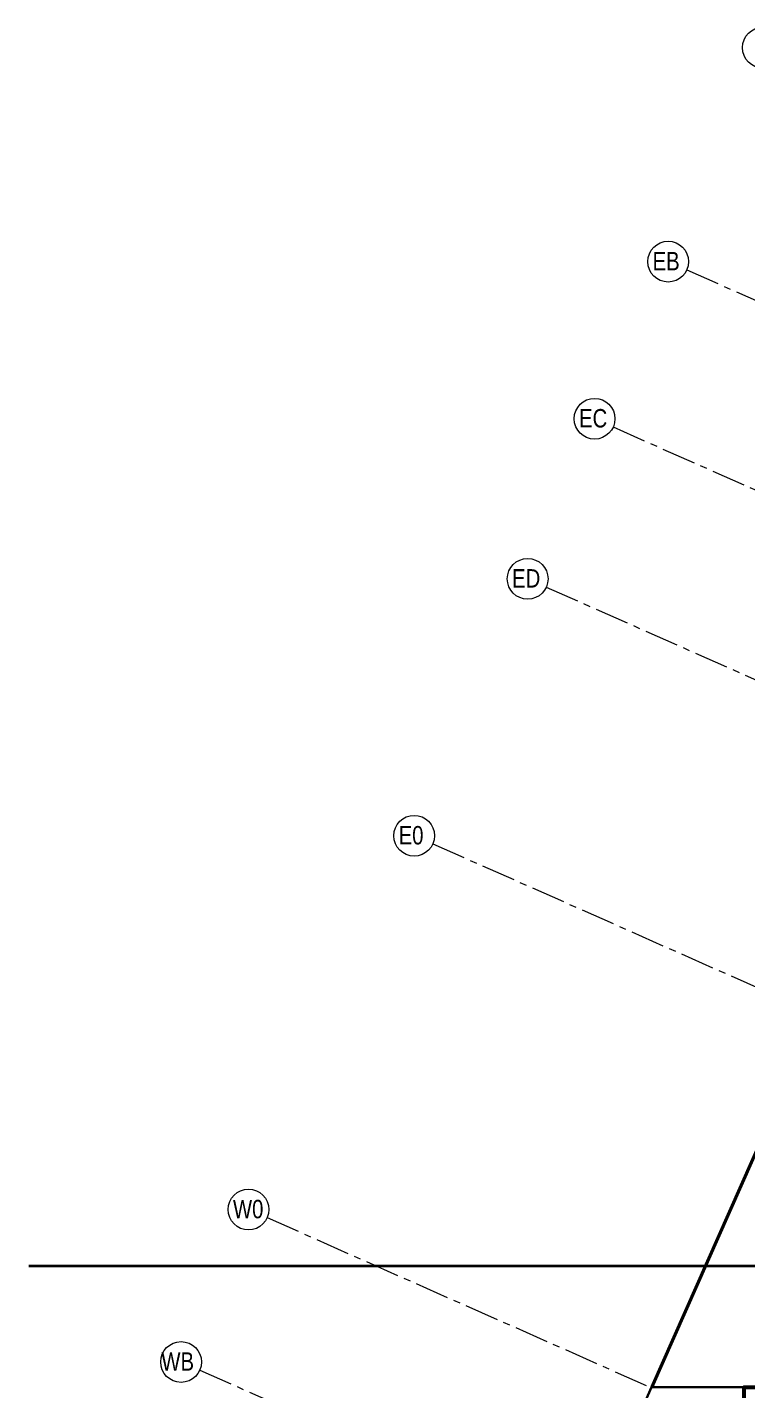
# Model space of a CAD drawing. Header units: inches. Extents: x -26500 to 0, y -3347 to 2257.
# Drawn here: x -26107 to -24836, y -683 to 1724 of the extents above; entities that cross this region are included whole.
import ezdxf

# ---------------------------------------------------------------- set-up
doc = ezdxf.new("R2010")
doc.units = ezdxf.units.IN
doc.header["$LTSCALE"] = 48
doc.header["$MEASUREMENT"] = 0
doc.linetypes.add('A104$0$CENTER', pattern=[2, 1.25, -0.25, 0.25, -0.25])
for name, color, linetype in [('A104$0$A-ANNO-WEST', 8, 'Continuous'), ('A104$0$A-GRID-1DP0-15', 8, 'Continuous'), ('A104$0$A-GRID-GRDP0-15', 8, 'Continuous'), ('A104$0$C-PROP', 8, 'Continuous'), ('XREF', 7, 'Continuous')]:
    doc.layers.add(name, color=color, linetype=linetype)
doc.styles.add('A104$0$style-Arial', font='arial.ttf')

# ---------------------------------------------------------------- blocks, each defined once
blk = doc.blocks.new('A104')
at = {"layer": 'A104$0$A-ANNO-WEST', "lineweight": 30}
for p, q in [((-25005.6434, -676.9041), (-25076.0596, -835.9378)), ((-24842.0259, -676.9042), (-25005.6434, -676.9041))]:
    blk.add_line(p, q, dxfattribs=at)
at = {"layer": 'A104$0$A-ANNO-WEST', "lineweight": 53, "elevation": -0.0001, "flags": 128}
blk.add_lwpolyline([(-23093.0624, -797.9051), (-22682.0257, -797.9051), (-22682.0257, -676.9042), (-21061.0236, -676.9042), (-21061.0236, -2477.9051), (-22682.0257, -2477.9051), (-22682.0257, -2347.1498), (-22682.0257, -2347.1498), (-23779.0217, -2347.1498), (-23779.0217, -2347.1498), (-23837.3562, -2478.8988), (-25502.0254, -2478.9003), (-25502.0236, -2298.3308), (-25518.812, -2282.5399), (-25684.162, -2209.3266), (-25076.0596, -835.9378), (-24911.085, -908.9844), (-24842.0239, -857.4072), (-24842.0259, -676.9042), (-23039.4874, -676.9057), (-23093.0624, -797.9051)], close=True, dxfattribs=at)
at = {"layer": 'A104$0$A-GRID-1DP0-15', "lineweight": 13}
for centre in [(-24808.7497, 1688.063, 0), (-24975.9962, 1310.3406), (-25105.8492, 1032.9756), (-25223.9507, 750.3406), (-25424.2584, 296.8055), (-25716.7294, -363.0889), (-25835.7521, -632.2166)]:
    blk.add_circle(centre, 36, dxfattribs=at)
at = {"layer": 'A104$0$A-GRID-GRDP0-15', "linetype": 'A104$0$CENTER', "lineweight": 0}
for p, q in [((-24943.0764, 1295.7705), (-24110.5721, 927.1574)), ((-25072.9294, 1018.4055), (-24234.537, 647.1853)), ((-25191.031, 735.7705), (-24358.5266, 367.1574)), ((-25391.2212, 282.5037), (-24712.7547, -17.9051)), ((-25684.013, -377.2485), (-25005.9064, -677.498)), ((-25802.7174, -646.5244, 0), (-25125.0491, -946.5797, 0))]:
    blk.add_line(p, q, dxfattribs=at)
at = {"layer": 'A104$0$C-PROP', "lineweight": 40, "flags": 128}
blk.add_lwpolyline([(-25004.5437, -676.9041), (-24022.0239, 1542.095), (-21061.0239, 1542.095), (-21061.0239, -676.9042)], dxfattribs=at)
at = {"layer": 'A104$0$A-GRID-1DP0-15', "lineweight": 13, "style": 'A104$0$style-Arial', "width": 0.789231}
for s, p in [('EB', (-25003.4502, 1294.9404)), ('EC', (-25133.3032, 1017.5755)), ('ED', (-25251.4047, 734.9404)), ('E0', (-25451.7124, 281.4054)), ('W0', (-25744.1834, -378.489)), ('WB', (-25870.577, -647.6178))]:
    blk.add_text(s, height=32.5, rotation=0.0086, dxfattribs=at).set_placement(p)
blk = doc.blocks.new('NB - 5th floor_plan')
at = {"layer": 'Defpoints', "const_width": 5, "elevation": 0.2066}
blk.add_lwpolyline([(-26104.7685, -462.8611), (-19634.7975, -462.8611)], dxfattribs=at)

msp = doc.modelspace()

# ---------------------------------------------------------------- block references
at = {"layer": 'XREF'}
for name in ['A104', 'NB - 5th floor_plan']:
    msp.add_blockref(name, (0, 0), dxfattribs=at)

doc.saveas('drawing.dxf')
